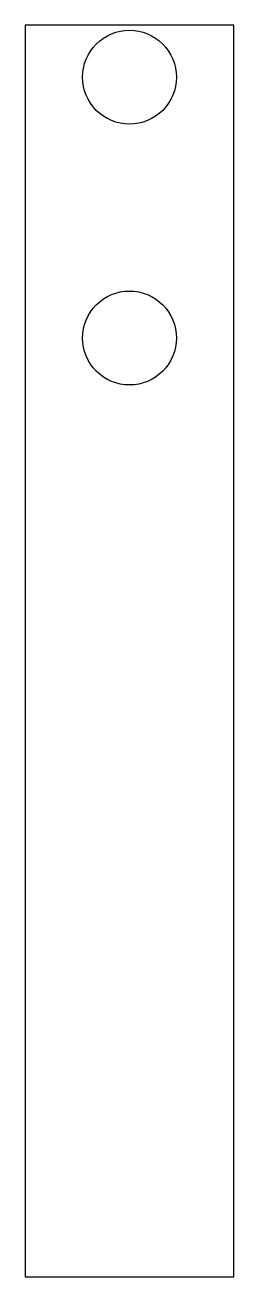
# Model space of a CAD drawing. Header units: millimetres. Extents: x -3 to 3, y -18 to 18.
import ezdxf

# ---------------------------------------------------------------- set-up
doc = ezdxf.new("R2010")
doc.units = ezdxf.units.MM

msp = doc.modelspace()

# ---------------------------------------------------------------- linework, layer by layer
at = {"layer": '24i_claw_finger_gear_t34.0'}
for points in [[(3, 18), (-3, 18), (-3, -18), (3, -18), (3, 18)], [(1.3435, 16.6323), (1.35, 16.5), (1.3435, 16.3677), (1.3241, 16.2366), (1.2919, 16.1081), (1.2472, 15.9834), (1.1906, 15.8636), (1.1225, 15.75), (1.0436, 15.6436), (0.9546, 15.5454), (0.8564, 15.4564), (0.75, 15.3775), (0.6364, 15.3094), (0.5166, 15.2528), (0.3919, 15.2081), (0.2634, 15.1759), (0.1323, 15.1565), (0, 15.15), (-0.1323, 15.1565), (-0.2634, 15.1759), (-0.3919, 15.2081), (-0.5166, 15.2528), (-0.6364, 15.3094), (-0.75, 15.3775), (-0.8564, 15.4564), (-0.9546, 15.5454), (-1.0436, 15.6436), (-1.1225, 15.75), (-1.1906, 15.8636), (-1.2472, 15.9834), (-1.2919, 16.1081), (-1.3241, 16.2366), (-1.3435, 16.3677), (-1.35, 16.5), (-1.3435, 16.6323), (-1.3241, 16.7634), (-1.2919, 16.8919), (-1.2472, 17.0166), (-1.1906, 17.1364), (-1.1225, 17.25), (-1.0436, 17.3564), (-0.9546, 17.4546), (-0.8564, 17.5436), (-0.75, 17.6225), (-0.6364, 17.6906), (-0.5166, 17.7472), (-0.3919, 17.7919), (-0.2634, 17.8241), (-0.1323, 17.8435), (0, 17.85), (0.1323, 17.8435), (0.2634, 17.8241), (0.3919, 17.7919), (0.5166, 17.7472), (0.6364, 17.6906), (0.75, 17.6225), (0.8564, 17.5436), (0.9546, 17.4546), (1.0436, 17.3564), (1.1225, 17.25), (1.1906, 17.1364), (1.2472, 17.0166), (1.2919, 16.8919), (1.3241, 16.7634), (1.3435, 16.6323)], [(1.3241, 9.2634), (1.3435, 9.1323), (1.35, 9), (1.3435, 8.8677), (1.3241, 8.7366), (1.2919, 8.6081), (1.2472, 8.4834), (1.1906, 8.3636), (1.1225, 8.25), (1.0436, 8.1436), (0.9546, 8.0454), (0.8564, 7.9564), (0.75, 7.8775), (0.6364, 7.8094), (0.5166, 7.7528), (0.3919, 7.7081), (0.2634, 7.6759), (0.1323, 7.6565), (0, 7.65), (-0.1323, 7.6565), (-0.2634, 7.6759), (-0.3919, 7.7081), (-0.5166, 7.7528), (-0.6364, 7.8094), (-0.75, 7.8775), (-0.8564, 7.9564), (-0.9546, 8.0454), (-1.0436, 8.1436), (-1.1225, 8.25), (-1.1906, 8.3636), (-1.2472, 8.4834), (-1.2919, 8.6081), (-1.3241, 8.7366), (-1.3435, 8.8677), (-1.35, 9), (-1.3435, 9.1323), (-1.3241, 9.2634), (-1.2919, 9.3919), (-1.2472, 9.5166), (-1.1906, 9.6364), (-1.1225, 9.75), (-1.0436, 9.8564), (-0.9546, 9.9546), (-0.8564, 10.0436), (-0.75, 10.1225), (-0.6364, 10.1906), (-0.5166, 10.2472), (-0.3919, 10.2919), (-0.2634, 10.3241), (-0.1323, 10.3435), (0, 10.35), (0.1323, 10.3435), (0.2634, 10.3241), (0.3919, 10.2919), (0.5166, 10.2472), (0.6364, 10.1906), (0.75, 10.1225), (0.8564, 10.0436), (0.9546, 9.9546), (1.0436, 9.8564), (1.1225, 9.75), (1.1906, 9.6364), (1.2472, 9.5166), (1.2919, 9.3919), (1.3241, 9.2634)]]:
    msp.add_lwpolyline(points, close=True, dxfattribs=at)

doc.saveas('drawing.dxf')
